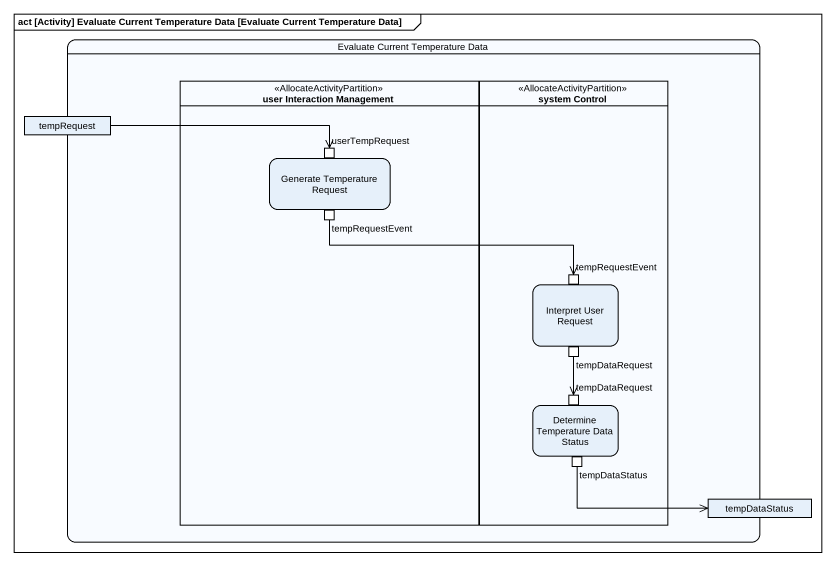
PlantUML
@startuml
mainframe act [Activity] Evaluate Current Temperature Data [Evaluate Current Temperature Data]
hide empty description
state "Evaluate Current Temperature Data" as Evaluate_Current {
  state "user Interaction Management" as user_Interaction_Management <<AllocateActivityPartition>> {
    state "Generate Temperature Request" as Generate_Temperature_Request {
      state userTempRequest <<inputPin>>
      state tempRequestEvent <<outputPin>>
    }
  }
  state "system Control" as system_Control <<AllocateActivityPartition>> {
    state "Interpret User Request" as Interpret_User_Request {
      state "tempRequestEvent" as tempRequestEvent_2 <<inputPin>>
      state tempDataRequest <<outputPin>>
    }
    state "Determine Temperature Data Status" as Determine_Temperature_Data {
      state "tempDataRequest" as tempDataRequest_2 <<inputPin>>
      state tempDataStatus <<outputPin>>
    }
  }
  state tempRequest <<object>>
  state "tempDataStatus" as tempDataStatus_2 <<object>>
}
tempRequest -right-> userTempRequest
tempRequestEvent -right-> tempRequestEvent_2
tempDataRequest --> tempDataRequest_2
tempDataStatus -right-> tempDataStatus_2
@enduml
